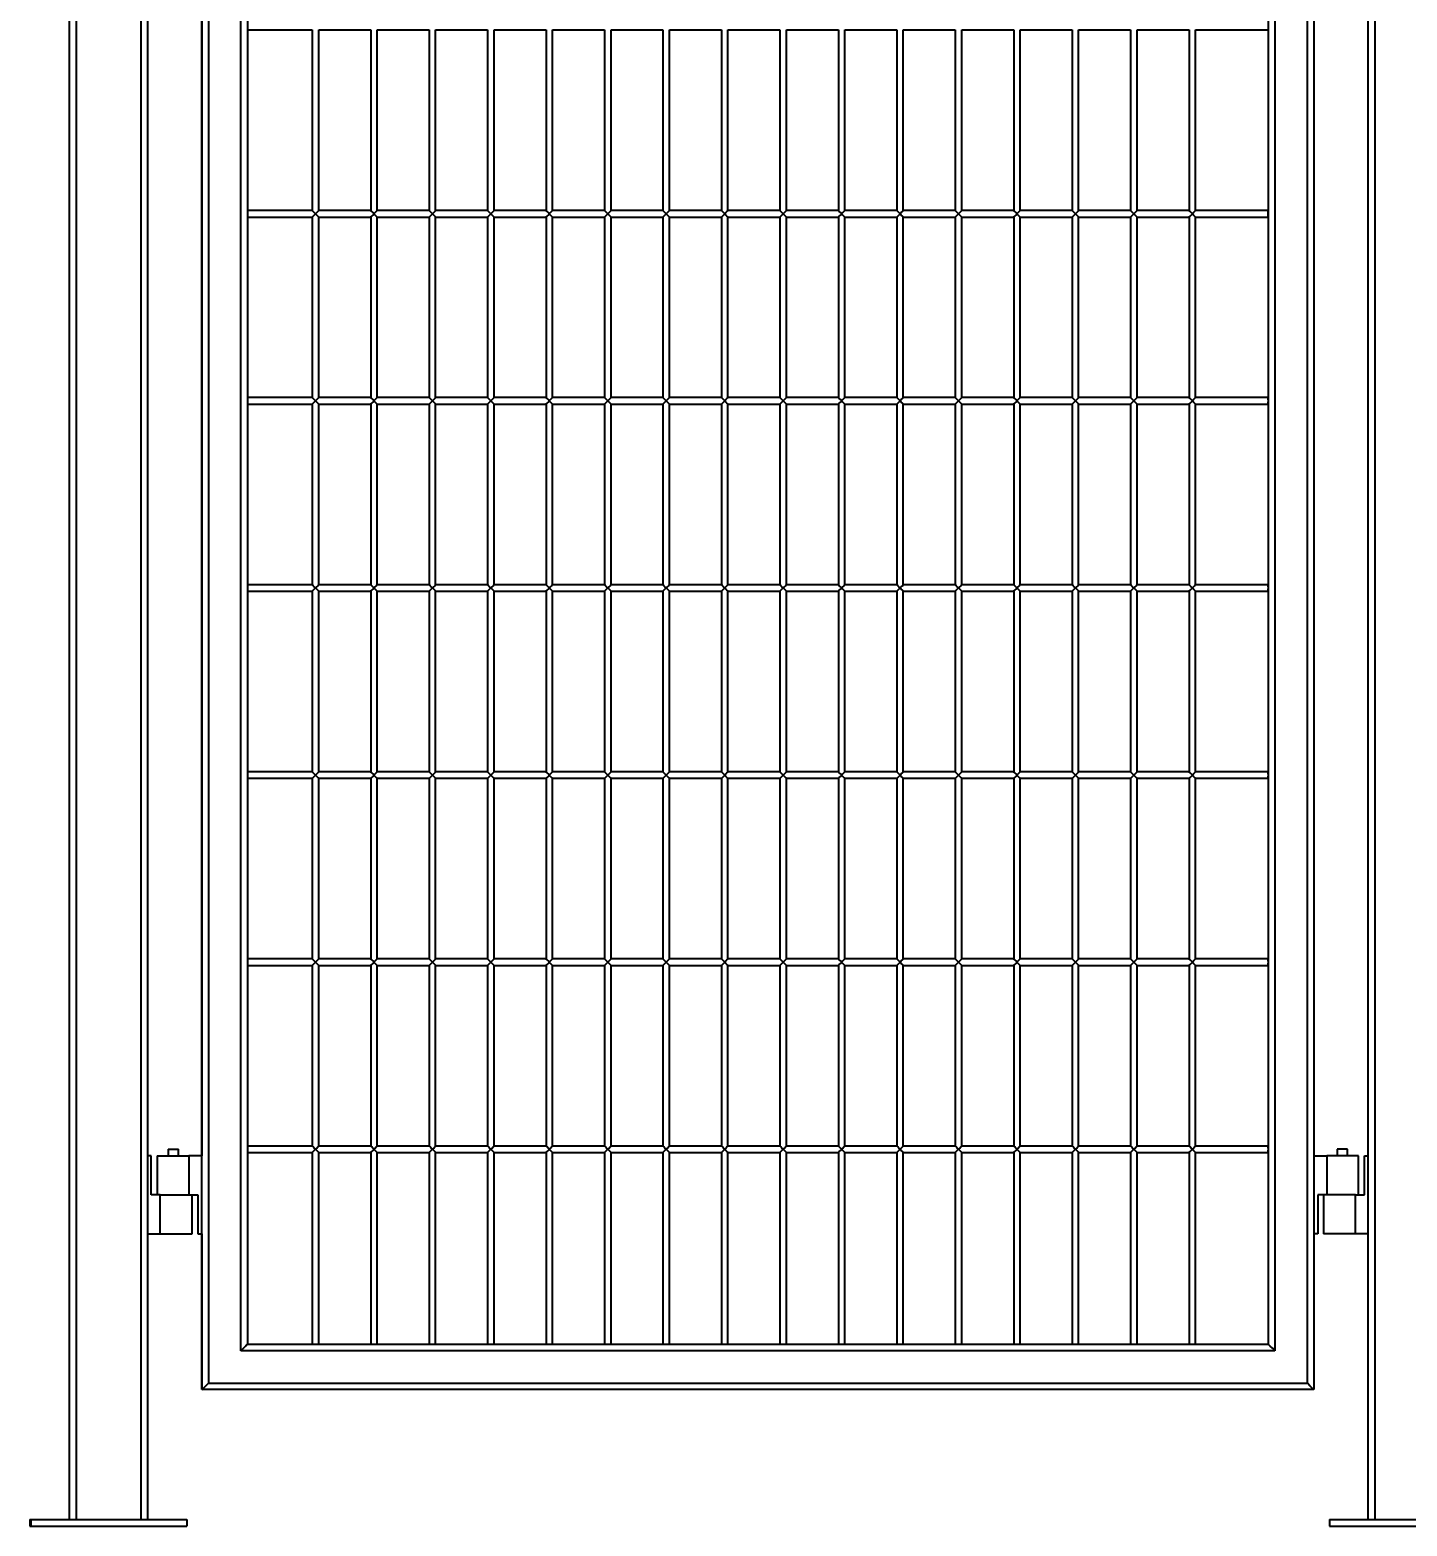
# Model space of a CAD drawing. Header units: millimetres. Extents: x 0 to 420, y 0 to 297.
# Drawn here: x 102.45 to 123.65, y 215.75 to 238.78 of the extents above; entities that cross this region are included whole.
import ezdxf

# ---------------------------------------------------------------- set-up
doc = ezdxf.new("R2010")
doc.units = ezdxf.units.MM

msp = doc.modelspace()

# ---------------------------------------------------------------- linework, layer by layer
at = {"color": 7, "linetype": 'Continuous', "lineweight": 40}
for p, q in [((103.0527, 255.8453), (103.0527, 215.8453)), ((103.0585, 215.8453), (103.0585, 255.8453)), ((103.159, 255.8453), (103.159, 215.8453)), ((104.159, 215.8453), (104.159, 255.8453)), ((104.2584, 255.8453), (104.2584, 215.8453)), ((123.0552, 215.8453), (123.0552, 255.8453)), ((123.1552, 255.8453), (123.1552, 215.8453)), ((105.097, 217.8453), (105.097, 253.8453)), ((122.2167, 253.8453), (122.2167, 217.8453)), ((105.1975, 253.7453), (105.1975, 217.9453)), ((122.1173, 217.9453), (122.1173, 253.7453)), ((105.6975, 218.4453), (105.6975, 253.2453)), ((105.797, 253.1453), (105.797, 218.5453)), ((121.5167, 218.5453), (121.5167, 253.1453)), ((121.6173, 253.2453), (121.6173, 218.4453)), ((105.0941, 250.2453), (105.0941, 221.4453)), ((105.797, 238.7753), (106.7955, 238.7753)), ((106.7955, 238.7753), (106.7955, 235.9953)), ((106.8955, 235.9953), (106.8955, 238.7753)), ((106.8955, 238.7753), (107.6955, 238.7753)), ((107.6955, 238.7753), (107.6955, 235.9953)), ((107.7955, 235.9953), (107.7955, 238.7753)), ((107.7955, 238.7753), (108.5955, 238.7753)), ((108.5955, 238.7753), (108.5955, 235.9953)), ((108.6955, 235.9953), (108.6955, 238.7753)), ((108.6955, 238.7753), (109.4954, 238.7753)), ((109.4954, 238.7753), (109.4954, 235.9953)), ((109.5955, 235.9953), (109.5955, 238.7753)), ((109.5955, 238.7753), (110.3954, 238.7753)), ((110.3954, 238.7753), (110.3954, 235.9953)), ((110.4954, 235.9953), (110.4954, 238.7753)), ((110.4954, 238.7753), (111.2954, 238.7753)), ((111.2954, 238.7753), (111.2954, 235.9953)), ((111.3954, 235.9953), (111.3954, 238.7753)), ((111.3954, 238.7753), (112.1954, 238.7753)), ((112.1954, 238.7753), (112.1954, 235.9953)), ((112.2954, 235.9953), (112.2954, 238.7753)), ((112.2954, 238.7753), (113.0954, 238.7753)), ((113.0954, 238.7753), (113.0954, 235.9953)), ((113.1954, 235.9953), (113.1954, 238.7753)), ((113.1954, 238.7753), (113.9954, 238.7753)), ((113.9954, 238.7753), (113.9954, 235.9953)), ((114.0954, 235.9953), (114.0954, 238.7753)), ((114.0954, 238.7753), (114.8954, 238.7753)), ((114.8954, 238.7753), (114.8954, 235.9953)), ((114.9954, 235.9953), (114.9954, 238.7753)), ((114.9954, 238.7753), (115.7953, 238.7753)), ((115.7953, 238.7753), (115.7953, 235.9953)), ((115.8953, 235.9953), (115.8953, 238.7753)), ((115.8953, 238.7753), (116.6953, 238.7753)), ((116.6953, 238.7753), (116.6953, 235.9953)), ((116.7953, 235.9953), (116.7953, 238.7753)), ((116.7953, 238.7753), (117.5953, 238.7753)), ((117.5953, 238.7753), (117.5953, 235.9953)), ((117.6953, 235.9953), (117.6953, 238.7753)), ((117.6953, 238.7753), (118.4953, 238.7753)), ((118.4953, 238.7753), (118.4953, 235.9953)), ((118.5953, 235.9953), (118.5953, 238.7753)), ((118.5953, 238.7753), (119.3953, 238.7753)), ((119.3953, 238.7753), (119.3953, 235.9953)), ((119.4953, 235.9953), (119.4953, 238.7753)), ((119.4953, 238.7753), (120.2953, 238.7753)), ((120.2953, 238.7753), (120.2953, 235.9953)), ((120.3953, 235.9953), (120.3953, 238.7753)), ((120.3953, 238.7753), (121.5153, 238.7753)), ((121.5138, 238.7753), (121.5138, 235.9953)), ((106.7955, 235.9953), (105.797, 235.9953)), ((105.797, 235.8953), (106.7955, 235.8953)), ((106.7955, 235.8953), (106.7955, 233.1153)), ((107.6955, 235.9953), (106.8955, 235.9953)), ((106.8955, 233.1153), (106.8955, 235.8953)), ((106.8955, 235.8953), (107.6955, 235.8953)), ((107.6955, 235.8953), (107.6955, 233.1153)), ((108.5955, 235.9953), (107.7955, 235.9953)), ((107.7955, 233.1153), (107.7955, 235.8953)), ((107.7955, 235.8953), (108.5955, 235.8953)), ((108.5955, 235.8953), (108.5955, 233.1153)), ((109.4954, 235.9953), (108.6955, 235.9953)), ((108.6955, 233.1153), (108.6955, 235.8953)), ((108.6955, 235.8953), (109.4954, 235.8953)), ((109.4954, 235.8953), (109.4954, 233.1153)), ((110.3954, 235.9953), (109.5955, 235.9953)), ((109.5955, 233.1153), (109.5955, 235.8953)), ((109.5955, 235.8953), (110.3954, 235.8953)), ((110.3954, 235.8953), (110.3954, 233.1153)), ((111.2954, 235.9953), (110.4954, 235.9953)), ((110.4954, 233.1153), (110.4954, 235.8953)), ((110.4954, 235.8953), (111.2954, 235.8953)), ((111.2954, 235.8953), (111.2954, 233.1153)), ((112.1954, 235.9953), (111.3954, 235.9953)), ((111.3954, 233.1153), (111.3954, 235.8953)), ((111.3954, 235.8953), (112.1954, 235.8953)), ((112.1954, 235.8953), (112.1954, 233.1153)), ((113.0954, 235.9953), (112.2954, 235.9953)), ((112.2954, 233.1153), (112.2954, 235.8953)), ((112.2954, 235.8953), (113.0954, 235.8953)), ((113.0954, 235.8953), (113.0954, 233.1153)), ((113.9954, 235.9953), (113.1954, 235.9953)), ((113.1954, 233.1153), (113.1954, 235.8953)), ((113.1954, 235.8953), (113.9954, 235.8953)), ((113.9954, 235.8953), (113.9954, 233.1153)), ((114.8954, 235.9953), (114.0954, 235.9953)), ((114.0954, 233.1153), (114.0954, 235.8953)), ((114.0954, 235.8953), (114.8954, 235.8953)), ((114.8954, 235.8953), (114.8954, 233.1153)), ((115.7953, 235.9953), (114.9954, 235.9953)), ((114.9954, 233.1153), (114.9954, 235.8953)), ((114.9954, 235.8953), (115.7953, 235.8953)), ((115.7953, 235.8953), (115.7953, 233.1153)), ((116.6953, 235.9953), (115.8953, 235.9953)), ((115.8953, 233.1153), (115.8953, 235.8953)), ((115.8953, 235.8953), (116.6953, 235.8953)), ((116.6953, 235.8953), (116.6953, 233.1153)), ((117.5953, 235.9953), (116.7953, 235.9953)), ((116.7953, 233.1153), (116.7953, 235.8953)), ((116.7953, 235.8953), (117.5953, 235.8953)), ((117.5953, 235.8953), (117.5953, 233.1153)), ((118.4953, 235.9953), (117.6953, 235.9953)), ((117.6953, 233.1153), (117.6953, 235.8953)), ((117.6953, 235.8953), (118.4953, 235.8953)), ((118.4953, 235.8953), (118.4953, 233.1153)), ((119.3953, 235.9953), (118.5953, 235.9953)), ((118.5953, 233.1153), (118.5953, 235.8953)), ((118.5953, 235.8953), (119.3953, 235.8953)), ((119.3953, 235.8953), (119.3953, 233.1153)), ((120.2953, 235.9953), (119.4953, 235.9953)), ((119.4953, 233.1153), (119.4953, 235.8953)), ((119.4953, 235.8953), (120.2953, 235.8953)), ((120.2953, 235.8953), (120.2953, 233.1153)), ((121.5153, 235.9953), (120.3953, 235.9953)), ((120.3953, 233.1153), (120.3953, 235.8953)), ((120.3953, 235.8953), (121.5153, 235.8953)), ((121.5138, 235.8953), (121.5138, 233.1153)), ((106.7955, 233.1153), (105.797, 233.1153)), ((107.6955, 233.1153), (106.8955, 233.1153)), ((108.5955, 233.1153), (107.7955, 233.1153)), ((109.4954, 233.1153), (108.6955, 233.1153)), ((110.3954, 233.1153), (109.5955, 233.1153)), ((111.2954, 233.1153), (110.4954, 233.1153)), ((112.1954, 233.1153), (111.3954, 233.1153)), ((113.0954, 233.1153), (112.2954, 233.1153)), ((113.9954, 233.1153), (113.1954, 233.1153)), ((114.8954, 233.1153), (114.0954, 233.1153)), ((115.7953, 233.1153), (114.9954, 233.1153)), ((116.6953, 233.1153), (115.8953, 233.1153)), ((117.5953, 233.1153), (116.7953, 233.1153)), ((118.4953, 233.1153), (117.6953, 233.1153)), ((119.3953, 233.1153), (118.5953, 233.1153)), ((120.2953, 233.1153), (119.4953, 233.1153)), ((121.5153, 233.1153), (120.3953, 233.1153)), ((105.797, 233.0153), (106.7955, 233.0153)), ((106.7955, 233.0153), (106.7955, 230.2353)), ((106.8955, 230.2353), (106.8955, 233.0153)), ((106.8955, 233.0153), (107.6955, 233.0153)), ((107.6955, 233.0153), (107.6955, 230.2353)), ((107.7955, 230.2353), (107.7955, 233.0153)), ((107.7955, 233.0153), (108.5955, 233.0153)), ((108.5955, 233.0153), (108.5955, 230.2353)), ((108.6955, 230.2353), (108.6955, 233.0153)), ((108.6955, 233.0153), (109.4954, 233.0153)), ((109.4954, 233.0153), (109.4954, 230.2353)), ((109.5955, 230.2353), (109.5955, 233.0153)), ((109.5955, 233.0153), (110.3954, 233.0153)), ((110.3954, 233.0153), (110.3954, 230.2353)), ((110.4954, 230.2353), (110.4954, 233.0153)), ((110.4954, 233.0153), (111.2954, 233.0153)), ((111.2954, 233.0153), (111.2954, 230.2353)), ((111.3954, 230.2353), (111.3954, 233.0153)), ((111.3954, 233.0153), (112.1954, 233.0153)), ((112.1954, 233.0153), (112.1954, 230.2353)), ((112.2954, 230.2353), (112.2954, 233.0153)), ((112.2954, 233.0153), (113.0954, 233.0153)), ((113.0954, 233.0153), (113.0954, 230.2353)), ((113.1954, 230.2353), (113.1954, 233.0153)), ((113.1954, 233.0153), (113.9954, 233.0153)), ((113.9954, 233.0153), (113.9954, 230.2353)), ((114.0954, 230.2353), (114.0954, 233.0153)), ((114.0954, 233.0153), (114.8954, 233.0153)), ((114.8954, 233.0153), (114.8954, 230.2353)), ((114.9954, 230.2353), (114.9954, 233.0153)), ((114.9954, 233.0153), (115.7953, 233.0153)), ((115.7953, 233.0153), (115.7953, 230.2353)), ((115.8953, 230.2353), (115.8953, 233.0153)), ((115.8953, 233.0153), (116.6953, 233.0153)), ((116.6953, 233.0153), (116.6953, 230.2353)), ((116.7953, 230.2353), (116.7953, 233.0153)), ((116.7953, 233.0153), (117.5953, 233.0153)), ((117.5953, 233.0153), (117.5953, 230.2353)), ((117.6953, 230.2353), (117.6953, 233.0153)), ((117.6953, 233.0153), (118.4953, 233.0153)), ((118.4953, 233.0153), (118.4953, 230.2353)), ((118.5953, 230.2353), (118.5953, 233.0153)), ((118.5953, 233.0153), (119.3953, 233.0153)), ((119.3953, 233.0153), (119.3953, 230.2353)), ((119.4953, 230.2353), (119.4953, 233.0153)), ((119.4953, 233.0153), (120.2953, 233.0153)), ((120.2953, 233.0153), (120.2953, 230.2353)), ((120.3953, 230.2353), (120.3953, 233.0153)), ((120.3953, 233.0153), (121.5153, 233.0153)), ((121.5138, 233.0153), (121.5138, 230.2353)), ((106.7955, 230.2353), (105.797, 230.2353)), ((105.797, 230.1353), (106.7955, 230.1353)), ((106.7955, 230.1353), (106.7955, 227.3553)), ((107.6955, 230.2353), (106.8955, 230.2353)), ((106.8955, 227.3553), (106.8955, 230.1353)), ((106.8955, 230.1353), (107.6955, 230.1353)), ((107.6955, 230.1353), (107.6955, 227.3553)), ((108.5955, 230.2353), (107.7955, 230.2353)), ((107.7955, 227.3553), (107.7955, 230.1353)), ((107.7955, 230.1353), (108.5955, 230.1353)), ((108.5955, 230.1353), (108.5955, 227.3553)), ((109.4954, 230.2353), (108.6955, 230.2353)), ((108.6955, 227.3553), (108.6955, 230.1353)), ((108.6955, 230.1353), (109.4954, 230.1353)), ((109.4954, 230.1353), (109.4954, 227.3553)), ((110.3954, 230.2353), (109.5955, 230.2353)), ((109.5955, 227.3553), (109.5955, 230.1353)), ((109.5955, 230.1353), (110.3954, 230.1353)), ((110.3954, 230.1353), (110.3954, 227.3553)), ((111.2954, 230.2353), (110.4954, 230.2353)), ((110.4954, 227.3553), (110.4954, 230.1353)), ((110.4954, 230.1353), (111.2954, 230.1353)), ((111.2954, 230.1353), (111.2954, 227.3553)), ((112.1954, 230.2353), (111.3954, 230.2353)), ((111.3954, 227.3553), (111.3954, 230.1353)), ((111.3954, 230.1353), (112.1954, 230.1353)), ((112.1954, 230.1353), (112.1954, 227.3553)), ((113.0954, 230.2353), (112.2954, 230.2353)), ((112.2954, 227.3553), (112.2954, 230.1353)), ((112.2954, 230.1353), (113.0954, 230.1353)), ((113.0954, 230.1353), (113.0954, 227.3553)), ((113.9954, 230.2353), (113.1954, 230.2353)), ((113.1954, 227.3553), (113.1954, 230.1353)), ((113.1954, 230.1353), (113.9954, 230.1353)), ((113.9954, 230.1353), (113.9954, 227.3553)), ((114.8954, 230.2353), (114.0954, 230.2353)), ((114.0954, 227.3553), (114.0954, 230.1353)), ((114.0954, 230.1353), (114.8954, 230.1353)), ((114.8954, 230.1353), (114.8954, 227.3553)), ((115.7953, 230.2353), (114.9954, 230.2353)), ((114.9954, 227.3553), (114.9954, 230.1353)), ((114.9954, 230.1353), (115.7953, 230.1353)), ((115.7953, 230.1353), (115.7953, 227.3553)), ((116.6953, 230.2353), (115.8953, 230.2353)), ((115.8953, 227.3553), (115.8953, 230.1353)), ((115.8953, 230.1353), (116.6953, 230.1353)), ((116.6953, 230.1353), (116.6953, 227.3553)), ((117.5953, 230.2353), (116.7953, 230.2353)), ((116.7953, 227.3553), (116.7953, 230.1353)), ((116.7953, 230.1353), (117.5953, 230.1353)), ((117.5953, 230.1353), (117.5953, 227.3553)), ((118.4953, 230.2353), (117.6953, 230.2353)), ((117.6953, 227.3553), (117.6953, 230.1353)), ((117.6953, 230.1353), (118.4953, 230.1353)), ((118.4953, 230.1353), (118.4953, 227.3553)), ((119.3953, 230.2353), (118.5953, 230.2353)), ((118.5953, 227.3553), (118.5953, 230.1353)), ((118.5953, 230.1353), (119.3953, 230.1353)), ((119.3953, 230.1353), (119.3953, 227.3553)), ((120.2953, 230.2353), (119.4953, 230.2353)), ((119.4953, 227.3553), (119.4953, 230.1353)), ((119.4953, 230.1353), (120.2953, 230.1353)), ((120.2953, 230.1353), (120.2953, 227.3553)), ((121.5153, 230.2353), (120.3953, 230.2353)), ((120.3953, 227.3553), (120.3953, 230.1353)), ((120.3953, 230.1353), (121.5153, 230.1353)), ((121.5138, 230.1353), (121.5138, 227.3553)), ((106.7955, 227.3553), (105.797, 227.3553)), ((107.6955, 227.3553), (106.8955, 227.3553)), ((108.5955, 227.3553), (107.7955, 227.3553)), ((109.4954, 227.3553), (108.6955, 227.3553)), ((110.3954, 227.3553), (109.5955, 227.3553)), ((111.2954, 227.3553), (110.4954, 227.3553)), ((112.1954, 227.3553), (111.3954, 227.3553)), ((113.0954, 227.3553), (112.2954, 227.3553)), ((113.9954, 227.3553), (113.1954, 227.3553)), ((114.8954, 227.3553), (114.0954, 227.3553)), ((115.7953, 227.3553), (114.9954, 227.3553)), ((116.6953, 227.3553), (115.8953, 227.3553)), ((117.5953, 227.3553), (116.7953, 227.3553)), ((118.4953, 227.3553), (117.6953, 227.3553)), ((119.3953, 227.3553), (118.5953, 227.3553)), ((120.2953, 227.3553), (119.4953, 227.3553)), ((121.5153, 227.3553), (120.3953, 227.3553)), ((105.797, 227.2553), (106.7955, 227.2553)), ((106.7955, 227.2553), (106.7955, 224.4753)), ((106.8955, 224.4753), (106.8955, 227.2553)), ((106.8955, 227.2553), (107.6955, 227.2553)), ((107.6955, 227.2553), (107.6955, 224.4753)), ((107.7955, 224.4753), (107.7955, 227.2553)), ((107.7955, 227.2553), (108.5955, 227.2553)), ((108.5955, 227.2553), (108.5955, 224.4753)), ((108.6955, 224.4753), (108.6955, 227.2553)), ((108.6955, 227.2553), (109.4954, 227.2553)), ((109.4954, 227.2553), (109.4954, 224.4753)), ((109.5955, 224.4753), (109.5955, 227.2553)), ((109.5955, 227.2553), (110.3954, 227.2553)), ((110.3954, 227.2553), (110.3954, 224.4753)), ((110.4954, 224.4753), (110.4954, 227.2553)), ((110.4954, 227.2553), (111.2954, 227.2553)), ((111.2954, 227.2553), (111.2954, 224.4753)), ((111.3954, 224.4753), (111.3954, 227.2553)), ((111.3954, 227.2553), (112.1954, 227.2553)), ((112.1954, 227.2553), (112.1954, 224.4753)), ((112.2954, 224.4753), (112.2954, 227.2553)), ((112.2954, 227.2553), (113.0954, 227.2553)), ((113.0954, 227.2553), (113.0954, 224.4753)), ((113.1954, 224.4753), (113.1954, 227.2553)), ((113.1954, 227.2553), (113.9954, 227.2553)), ((113.9954, 227.2553), (113.9954, 224.4753)), ((114.0954, 224.4753), (114.0954, 227.2553)), ((114.0954, 227.2553), (114.8954, 227.2553)), ((114.8954, 227.2553), (114.8954, 224.4753)), ((114.9954, 224.4753), (114.9954, 227.2553)), ((114.9954, 227.2553), (115.7953, 227.2553)), ((115.7953, 227.2553), (115.7953, 224.4753)), ((115.8953, 224.4753), (115.8953, 227.2553)), ((115.8953, 227.2553), (116.6953, 227.2553)), ((116.6953, 227.2553), (116.6953, 224.4753)), ((116.7953, 224.4753), (116.7953, 227.2553)), ((116.7953, 227.2553), (117.5953, 227.2553)), ((117.5953, 227.2553), (117.5953, 224.4753)), ((117.6953, 224.4753), (117.6953, 227.2553)), ((117.6953, 227.2553), (118.4953, 227.2553)), ((118.4953, 227.2553), (118.4953, 224.4753)), ((118.5953, 224.4753), (118.5953, 227.2553)), ((118.5953, 227.2553), (119.3953, 227.2553)), ((119.3953, 227.2553), (119.3953, 224.4753)), ((119.4953, 224.4753), (119.4953, 227.2553)), ((119.4953, 227.2553), (120.2953, 227.2553)), ((120.2953, 227.2553), (120.2953, 224.4753)), ((120.3953, 224.4753), (120.3953, 227.2553)), ((120.3953, 227.2553), (121.5153, 227.2553)), ((121.5138, 227.2553), (121.5138, 224.4753)), ((106.7955, 224.4753), (105.797, 224.4753)), ((105.797, 224.3753), (106.7955, 224.3753)), ((106.7955, 224.3753), (106.7955, 221.5953)), ((107.6955, 224.4753), (106.8955, 224.4753)), ((106.8955, 221.5953), (106.8955, 224.3753)), ((106.8955, 224.3753), (107.6955, 224.3753)), ((107.6955, 224.3753), (107.6955, 221.5953)), ((108.5955, 224.4753), (107.7955, 224.4753)), ((107.7955, 221.5953), (107.7955, 224.3753)), ((107.7955, 224.3753), (108.5955, 224.3753)), ((108.5955, 224.3753), (108.5955, 221.5953)), ((109.4954, 224.4753), (108.6955, 224.4753)), ((108.6955, 221.5953), (108.6955, 224.3753)), ((108.6955, 224.3753), (109.4954, 224.3753)), ((109.4954, 224.3753), (109.4954, 221.5953)), ((110.3954, 224.4753), (109.5955, 224.4753)), ((109.5955, 221.5953), (109.5955, 224.3753)), ((109.5955, 224.3753), (110.3954, 224.3753)), ((110.3954, 224.3753), (110.3954, 221.5953)), ((111.2954, 224.4753), (110.4954, 224.4753)), ((110.4954, 221.5953), (110.4954, 224.3753)), ((110.4954, 224.3753), (111.2954, 224.3753)), ((111.2954, 224.3753), (111.2954, 221.5953)), ((112.1954, 224.4753), (111.3954, 224.4753)), ((111.3954, 221.5953), (111.3954, 224.3753)), ((111.3954, 224.3753), (112.1954, 224.3753)), ((112.1954, 224.3753), (112.1954, 221.5953)), ((113.0954, 224.4753), (112.2954, 224.4753)), ((112.2954, 221.5953), (112.2954, 224.3753)), ((112.2954, 224.3753), (113.0954, 224.3753)), ((113.0954, 224.3753), (113.0954, 221.5953)), ((113.9954, 224.4753), (113.1954, 224.4753)), ((113.1954, 221.5953), (113.1954, 224.3753)), ((113.1954, 224.3753), (113.9954, 224.3753)), ((113.9954, 224.3753), (113.9954, 221.5953)), ((114.8954, 224.4753), (114.0954, 224.4753)), ((114.0954, 221.5953), (114.0954, 224.3753)), ((114.0954, 224.3753), (114.8954, 224.3753)), ((114.8954, 224.3753), (114.8954, 221.5953)), ((115.7953, 224.4753), (114.9954, 224.4753)), ((114.9954, 221.5953), (114.9954, 224.3753)), ((114.9954, 224.3753), (115.7953, 224.3753)), ((115.7953, 224.3753), (115.7953, 221.5953)), ((116.6953, 224.4753), (115.8953, 224.4753)), ((115.8953, 221.5953), (115.8953, 224.3753)), ((115.8953, 224.3753), (116.6953, 224.3753)), ((116.6953, 224.3753), (116.6953, 221.5953)), ((117.5953, 224.4753), (116.7953, 224.4753)), ((116.7953, 221.5953), (116.7953, 224.3753)), ((116.7953, 224.3753), (117.5953, 224.3753)), ((117.5953, 224.3753), (117.5953, 221.5953)), ((118.4953, 224.4753), (117.6953, 224.4753)), ((117.6953, 221.5953), (117.6953, 224.3753)), ((117.6953, 224.3753), (118.4953, 224.3753)), ((118.4953, 224.3753), (118.4953, 221.5953)), ((119.3953, 224.4753), (118.5953, 224.4753)), ((118.5953, 221.5953), (118.5953, 224.3753)), ((118.5953, 224.3753), (119.3953, 224.3753)), ((119.3953, 224.3753), (119.3953, 221.5953)), ((120.2953, 224.4753), (119.4953, 224.4753)), ((119.4953, 221.5953), (119.4953, 224.3753)), ((119.4953, 224.3753), (120.2953, 224.3753)), ((120.2953, 224.3753), (120.2953, 221.5953)), ((121.5153, 224.4753), (120.3953, 224.4753)), ((120.3953, 221.5953), (120.3953, 224.3753)), ((120.3953, 224.3753), (121.5153, 224.3753)), ((121.5138, 224.3753), (121.5138, 221.5953)), ((106.7955, 221.5953), (105.797, 221.5953)), ((107.6955, 221.5953), (106.8955, 221.5953)), ((108.5955, 221.5953), (107.7955, 221.5953)), ((109.4954, 221.5953), (108.6955, 221.5953)), ((110.3954, 221.5953), (109.5955, 221.5953)), ((111.2954, 221.5953), (110.4954, 221.5953)), ((112.1954, 221.5953), (111.3954, 221.5953)), ((113.0954, 221.5953), (112.2954, 221.5953)), ((113.9954, 221.5953), (113.1954, 221.5953)), ((114.8954, 221.5953), (114.0954, 221.5953)), ((115.7953, 221.5953), (114.9954, 221.5953)), ((116.6953, 221.5953), (115.8953, 221.5953)), ((117.5953, 221.5953), (116.7953, 221.5953)), ((118.4953, 221.5953), (117.6953, 221.5953)), ((119.3953, 221.5953), (118.5953, 221.5953)), ((120.2953, 221.5953), (119.4953, 221.5953)), ((121.5153, 221.5953), (120.3953, 221.5953)), ((104.3164, 221.4453), (104.2584, 221.4453)), ((104.3164, 220.8453), (104.3164, 221.4453)), ((104.4055, 221.4453), (104.4055, 220.8453)), ((104.4055, 221.4453), (104.8959, 221.4453)), ((104.5755, 221.5453), (104.5755, 221.4453)), ((104.5755, 221.5453), (104.7355, 221.5453)), ((104.7355, 221.4453), (104.7355, 221.5453)), ((104.8959, 221.4453), (104.8959, 220.8453)), ((104.8964, 221.4453), (104.8959, 221.4453)), ((104.8964, 221.4453), (104.8964, 220.8453)), ((105.0964, 221.4453), (104.8964, 221.4453)), ((105.0964, 220.2453), (105.0964, 221.4453)), ((105.797, 221.4953), (106.7955, 221.4953)), ((106.7955, 221.4953), (106.7955, 218.5453)), ((106.8955, 218.5453), (106.8955, 221.4953)), ((106.8955, 221.4953), (107.6955, 221.4953)), ((107.6955, 221.4953), (107.6955, 218.5453)), ((107.7955, 218.5453), (107.7955, 221.4953)), ((107.7955, 221.4953), (108.5955, 221.4953)), ((108.5955, 221.4953), (108.5955, 218.5453)), ((108.6955, 218.5453), (108.6955, 221.4953)), ((108.6955, 221.4953), (109.4954, 221.4953)), ((109.4954, 221.4953), (109.4954, 218.5453)), ((109.5955, 218.5453), (109.5955, 221.4953)), ((109.5955, 221.4953), (110.3954, 221.4953)), ((110.3954, 221.4953), (110.3954, 218.5453)), ((110.4954, 218.5453), (110.4954, 221.4953)), ((110.4954, 221.4953), (111.2954, 221.4953)), ((111.2954, 221.4953), (111.2954, 218.5453)), ((111.3954, 218.5453), (111.3954, 221.4953)), ((111.3954, 221.4953), (112.1954, 221.4953)), ((112.1954, 221.4953), (112.1954, 218.5453)), ((112.2954, 218.5453), (112.2954, 221.4953)), ((112.2954, 221.4953), (113.0954, 221.4953)), ((113.0954, 221.4953), (113.0954, 218.5453)), ((113.1954, 218.5453), (113.1954, 221.4953)), ((113.1954, 221.4953), (113.9954, 221.4953)), ((113.9954, 221.4953), (113.9954, 218.5453)), ((114.0954, 218.5453), (114.0954, 221.4953)), ((114.0954, 221.4953), (114.8954, 221.4953)), ((114.8954, 221.4953), (114.8954, 218.5453)), ((114.9954, 218.5453), (114.9954, 221.4953)), ((114.9954, 221.4953), (115.7953, 221.4953)), ((115.7953, 221.4953), (115.7953, 218.5453)), ((115.8953, 218.5453), (115.8953, 221.4953)), ((115.8953, 221.4953), (116.6953, 221.4953)), ((116.6953, 221.4953), (116.6953, 218.5453)), ((116.7953, 218.5453), (116.7953, 221.4953)), ((116.7953, 221.4953), (117.5953, 221.4953)), ((117.5953, 221.4953), (117.5953, 218.5453)), ((117.6953, 218.5453), (117.6953, 221.4953)), ((117.6953, 221.4953), (118.4953, 221.4953)), ((118.4953, 221.4953), (118.4953, 218.5453)), ((118.5953, 218.5453), (118.5953, 221.4953)), ((118.5953, 221.4953), (119.3953, 221.4953)), ((119.3953, 221.4953), (119.3953, 218.5453)), ((119.4953, 218.5453), (119.4953, 221.4953)), ((119.4953, 221.4953), (120.2953, 221.4953)), ((120.2953, 221.4953), (120.2953, 218.5453)), ((120.3953, 218.5453), (120.3953, 221.4953)), ((120.3953, 221.4953), (121.5153, 221.4953)), ((121.5138, 221.4953), (121.5138, 218.5453)), ((122.2167, 221.4453), (122.4161, 221.4453)), ((122.9052, 221.4453), (122.4156, 221.4453)), ((122.4161, 221.4453), (122.4161, 220.8453)), ((122.5752, 221.5453), (122.5752, 221.4453)), ((122.7352, 221.5453), (122.5752, 221.5453)), ((122.7352, 221.4453), (122.7352, 221.5453)), ((122.9052, 220.8453), (122.9052, 221.4453)), ((122.9952, 220.8453), (122.9952, 221.4453)), ((122.9952, 221.4453), (123.0552, 221.4453)), ((104.4564, 220.8453), (104.3164, 220.8453)), ((104.4564, 220.2453), (104.4564, 220.8453)), ((104.4564, 220.8453), (104.677, 220.8453)), ((104.677, 220.8453), (104.8947, 220.8453)), ((104.8964, 220.8453), (105.0364, 220.8453)), ((104.9455, 220.2453), (104.9455, 220.8453)), ((105.0347, 220.8453), (105.0347, 220.2453)), ((105.0364, 220.8453), (105.0364, 220.2453)), ((122.2761, 220.8453), (122.2761, 220.2453)), ((122.4161, 220.8453), (122.2761, 220.8453)), ((122.3652, 220.8453), (122.3652, 220.2453)), ((122.6352, 220.8453), (122.4156, 220.8453)), ((122.8552, 220.8453), (122.6352, 220.8453)), ((122.8552, 220.2453), (122.8552, 220.8453)), ((122.8552, 220.8453), (122.9952, 220.8453)), ((104.2584, 220.2453), (104.4564, 220.2453)), ((104.4559, 220.2453), (104.9455, 220.2453)), ((105.0364, 220.2453), (105.0347, 220.2453)), ((105.0364, 220.2453), (105.0964, 220.2453)), ((105.0941, 220.2453), (105.0941, 217.8453)), ((122.2761, 220.2453), (122.2167, 220.2453)), ((122.8552, 220.2453), (122.3652, 220.2453)), ((123.0552, 220.2453), (122.8552, 220.2453)), ((121.6173, 218.4453), (105.6975, 218.4453)), ((105.797, 218.5453), (121.5167, 218.5453)), ((105.1975, 217.9453), (122.1173, 217.9453)), ((105.097, 217.8453), (105.0941, 217.8453)), ((122.2167, 217.8453), (105.097, 217.8453)), ((102.4486, 215.8453), (102.4486, 215.7453)), ((102.4486, 215.8453), (102.4625, 215.8453)), ((102.4625, 215.8453), (102.4625, 215.7453)), ((102.4625, 215.8453), (104.8625, 215.8453)), ((104.8625, 215.8453), (104.8625, 215.7453)), ((122.4552, 215.8453), (124.8552, 215.8453)), ((122.4552, 215.8453), (122.4552, 215.7453)), ((102.4486, 215.7453), (102.4625, 215.7453)), ((102.4625, 215.7453), (104.8625, 215.7453)), ((122.4552, 215.7453), (124.8552, 215.7453))]:
    msp.add_line(p, q, dxfattribs=at)
for centre, radius, start, end in [((118.0269, 235.9453), 3.4887, 359.17882, 0.82118), ((118.611, 233.0653), 2.9047, 359.01369, 0.98631), ((118.611, 230.1853), 2.9047, 359.01369, 0.98631), ((118.611, 227.3053), 2.9047, 359.01369, 0.98631), ((118.611, 224.4253), 2.9047, 359.0137, 0.9863), ((118.6111, 221.5453), 2.9046, 359.01366, 0.98634)]:
    msp.add_arc(centre, radius, start, end, dxfattribs=at)
for centre, major_axis, start_param, end_param in [((106.8455, 235.9453), (0.05, -0.05), 1.5678998, 3.1386961), ((106.8455, 235.9453), (0.05, 0.05), 3.1444892, 4.7152855), ((106.8455, 235.9453), (0.05, 0.05), 4.7152855, 6.2802887), ((106.8455, 235.9453), (0.05, -0.05), 0.0028966, 1.5678998), ((107.7455, 235.9453), (0.05, -0.05), 1.5678998, 3.1386961), ((107.7455, 235.9453), (0.05, 0.05), 3.1444892, 4.7152855), ((107.7455, 235.9453), (0.05, 0.05), 4.7152855, 6.2802887), ((107.7455, 235.9453), (0.05, -0.05), 0.0028966, 1.5678998), ((108.6455, 235.9453), (0.05, -0.05), 1.5678998, 3.1386961), ((108.6455, 235.9453), (0.05, 0.05), 3.1444892, 4.7152855), ((108.6455, 235.9453), (0.05, 0.05), 4.7152855, 6.2802887), ((108.6455, 235.9453), (0.05, -0.05), 0.0028966, 1.5678998), ((109.5454, 235.9453), (0.05, -0.05), 1.5678998, 3.1386961), ((109.5454, 235.9453), (0.05, 0.05), 3.1444892, 4.7152855), ((109.5454, 235.9453), (0.05, 0.05), 4.7152855, 6.2802887), ((109.5454, 235.9453), (0.05, -0.05), 0.0028966, 1.5678998), ((110.4454, 235.9453), (0.05, -0.05), 1.5678998, 3.1386961), ((110.4454, 235.9453), (0.05, 0.05), 3.1444892, 4.7152855), ((110.4454, 235.9453), (0.05, 0.05), 4.7152855, 6.2802887), ((110.4454, 235.9453), (0.05, -0.05), 0.0028966, 1.5678998), ((111.3454, 235.9453), (0.05, -0.05), 1.5678998, 3.1386961), ((111.3454, 235.9453), (0.05, 0.05), 3.1444892, 4.7152855), ((111.3454, 235.9453), (0.05, 0.05), 4.7152855, 6.2802887), ((111.3454, 235.9453), (0.05, -0.05), 0.0028966, 1.5678998), ((112.2454, 235.9453), (0.05, -0.05), 1.5678998, 3.1386961), ((112.2454, 235.9453), (0.05, 0.05), 3.1444892, 4.7152855), ((112.2454, 235.9453), (0.05, 0.05), 4.7152855, 6.2802887), ((112.2454, 235.9453), (0.05, -0.05), 0.0028966, 1.5678998), ((113.1454, 235.9453), (0.05, -0.05), 1.5678998, 3.1386961), ((113.1454, 235.9453), (0.05, 0.05), 3.1444892, 4.7152855), ((113.1454, 235.9453), (0.05, 0.05), 4.7152855, 6.2802887), ((113.1454, 235.9453), (0.05, -0.05), 0.0028966, 1.5678998), ((114.0454, 235.9453), (0.05, -0.05), 1.5678998, 3.1386961), ((114.0454, 235.9453), (0.05, 0.05), 3.1444892, 4.7152855), ((114.0454, 235.9453), (0.05, 0.05), 4.7152855, 6.2802887), ((114.0454, 235.9453), (0.05, -0.05), 0.0028966, 1.5678998), ((114.9454, 235.9453), (0.05, -0.05), 1.5678998, 3.1386961), ((114.9454, 235.9453), (0.05, 0.05), 3.1444892, 4.7152855), ((114.9454, 235.9453), (0.05, 0.05), 4.7152855, 6.2802887), ((114.9454, 235.9453), (0.05, -0.05), 0.0028966, 1.5678998), ((115.8453, 235.9453), (0.05, -0.05), 1.5678998, 3.1386961), ((115.8453, 235.9453), (0.05, 0.05), 3.1444892, 4.7152855), ((115.8453, 235.9453), (0.05, 0.05), 4.7152855, 6.2802887), ((115.8453, 235.9453), (0.05, -0.05), 0.0028966, 1.5678998), ((116.7453, 235.9453), (0.05, -0.05), 1.5678998, 3.1386961), ((116.7453, 235.9453), (0.05, 0.05), 3.1444892, 4.7152855), ((116.7453, 235.9453), (0.05, 0.05), 4.7152855, 6.2802887), ((116.7453, 235.9453), (0.05, -0.05), 0.0028966, 1.5678998), ((117.6453, 235.9453), (0.05, -0.05), 1.5678998, 3.1386961), ((117.6453, 235.9453), (0.05, 0.05), 3.1444892, 4.7152855), ((117.6453, 235.9453), (0.05, 0.05), 4.7152855, 6.2802887), ((117.6453, 235.9453), (0.05, -0.05), 0.0028966, 1.5678998), ((118.5453, 235.9453), (0.05, -0.05), 1.5678998, 3.1386961), ((118.5453, 235.9453), (0.05, 0.05), 3.1444892, 4.7152855), ((118.5453, 235.9453), (0.05, 0.05), 4.7152855, 6.2802887), ((118.5453, 235.9453), (0.05, -0.05), 0.0028966, 1.5678998), ((119.4453, 235.9453), (0.05, -0.05), 1.5678998, 3.1386961), ((119.4453, 235.9453), (0.05, 0.05), 3.1444892, 4.7152855), ((119.4453, 235.9453), (0.05, 0.05), 4.7152855, 6.2802887), ((119.4453, 235.9453), (0.05, -0.05), 0.0028966, 1.5678998), ((120.3453, 235.9453), (0.05, -0.05), 1.5678998, 3.1386961), ((120.3453, 235.9453), (0.05, 0.05), 3.1444892, 4.7152855), ((120.3453, 235.9453), (0.05, 0.05), 4.7152855, 6.2802887), ((120.3453, 235.9453), (0.05, -0.05), 0.0028966, 1.5678998), ((106.8455, 233.0653), (0.05, -0.05), 1.5678998, 3.1386961), ((106.8455, 233.0653), (0.05, 0.05), 3.1444892, 4.7152855), ((106.8455, 233.0653), (0.05, 0.05), 4.7152855, 6.2802887), ((106.8455, 233.0653), (0.05, -0.05), 0.0028966, 1.5678998), ((107.7455, 233.0653), (0.05, -0.05), 1.5678998, 3.1386961), ((107.7455, 233.0653), (0.05, 0.05), 3.1444892, 4.7152855), ((107.7455, 233.0653), (0.05, 0.05), 4.7152855, 6.2802887), ((107.7455, 233.0653), (0.05, -0.05), 0.0028966, 1.5678998), ((108.6455, 233.0653), (0.05, -0.05), 1.5678998, 3.1386961), ((108.6455, 233.0653), (0.05, 0.05), 3.1444892, 4.7152855), ((108.6455, 233.0653), (0.05, 0.05), 4.7152855, 6.2802887), ((108.6455, 233.0653), (0.05, -0.05), 0.0028966, 1.5678998), ((109.5454, 233.0653), (0.05, -0.05), 1.5678998, 3.1386961), ((109.5454, 233.0653), (0.05, 0.05), 3.1444892, 4.7152855), ((109.5454, 233.0653), (0.05, 0.05), 4.7152855, 6.2802887), ((109.5454, 233.0653), (0.05, -0.05), 0.0028966, 1.5678998), ((110.4454, 233.0653), (0.05, -0.05), 1.5678998, 3.1386961), ((110.4454, 233.0653), (0.05, 0.05), 3.1444892, 4.7152855), ((110.4454, 233.0653), (0.05, 0.05), 4.7152855, 6.2802887), ((110.4454, 233.0653), (0.05, -0.05), 0.0028966, 1.5678998), ((111.3454, 233.0653), (0.05, -0.05), 1.5678998, 3.1386961), ((111.3454, 233.0653), (0.05, 0.05), 3.1444892, 4.7152855), ((111.3454, 233.0653), (0.05, 0.05), 4.7152855, 6.2802887), ((111.3454, 233.0653), (0.05, -0.05), 0.0028966, 1.5678998), ((112.2454, 233.0653), (0.05, -0.05), 1.5678998, 3.1386961), ((112.2454, 233.0653), (0.05, 0.05), 3.1444892, 4.7152855), ((112.2454, 233.0653), (0.05, 0.05), 4.7152855, 6.2802887), ((112.2454, 233.0653), (0.05, -0.05), 0.0028966, 1.5678998), ((113.1454, 233.0653), (0.05, -0.05), 1.5678998, 3.1386961), ((113.1454, 233.0653), (0.05, 0.05), 3.1444892, 4.7152855), ((113.1454, 233.0653), (0.05, 0.05), 4.7152855, 6.2802887), ((113.1454, 233.0653), (0.05, -0.05), 0.0028966, 1.5678998), ((114.0454, 233.0653), (0.05, -0.05), 1.5678998, 3.1386961), ((114.0454, 233.0653), (0.05, 0.05), 3.1444892, 4.7152855), ((114.0454, 233.0653), (0.05, 0.05), 4.7152855, 6.2802887), ((114.0454, 233.0653), (0.05, -0.05), 0.0028966, 1.5678998), ((114.9454, 233.0653), (0.05, -0.05), 1.5678998, 3.1386961), ((114.9454, 233.0653), (0.05, 0.05), 3.1444892, 4.7152855), ((114.9454, 233.0653), (0.05, 0.05), 4.7152855, 6.2802887), ((114.9454, 233.0653), (0.05, -0.05), 0.0028966, 1.5678998), ((115.8453, 233.0653), (0.05, -0.05), 1.5678998, 3.1386961), ((115.8453, 233.0653), (0.05, 0.05), 3.1444892, 4.7152855), ((115.8453, 233.0653), (0.05, 0.05), 4.7152855, 6.2802887), ((115.8453, 233.0653), (0.05, -0.05), 0.0028966, 1.5678998), ((116.7453, 233.0653), (0.05, -0.05), 1.5678998, 3.1386961), ((116.7453, 233.0653), (0.05, 0.05), 3.1444892, 4.7152855), ((116.7453, 233.0653), (0.05, 0.05), 4.7152855, 6.2802887), ((116.7453, 233.0653), (0.05, -0.05), 0.0028966, 1.5678998), ((117.6453, 233.0653), (0.05, -0.05), 1.5678998, 3.1386961), ((117.6453, 233.0653), (0.05, 0.05), 3.1444892, 4.7152855), ((117.6453, 233.0653), (0.05, 0.05), 4.7152855, 6.2802887), ((117.6453, 233.0653), (0.05, -0.05), 0.0028966, 1.5678998), ((118.5453, 233.0653), (0.05, -0.05), 1.5678998, 3.1386961), ((118.5453, 233.0653), (0.05, 0.05), 3.1444892, 4.7152855), ((118.5453, 233.0653), (0.05, 0.05), 4.7152855, 6.2802887), ((118.5453, 233.0653), (0.05, -0.05), 0.0028966, 1.5678998), ((119.4453, 233.0653), (0.05, -0.05), 1.5678998, 3.1386961), ((119.4453, 233.0653), (0.05, 0.05), 3.1444892, 4.7152855), ((119.4453, 233.0653), (0.05, 0.05), 4.7152855, 6.2802887), ((119.4453, 233.0653), (0.05, -0.05), 0.0028966, 1.5678998), ((120.3453, 233.0653), (0.05, -0.05), 1.5678998, 3.1386961), ((120.3453, 233.0653), (0.05, 0.05), 3.1444892, 4.7152855), ((120.3453, 233.0653), (0.05, 0.05), 4.7152855, 6.2802887), ((120.3453, 233.0653), (0.05, -0.05), 0.0028966, 1.5678998), ((106.8455, 230.1853), (0.05, -0.05), 1.5678998, 3.1386961), ((106.8455, 230.1853), (0.05, 0.05), 3.1444892, 4.7152855), ((106.8455, 230.1853), (0.05, 0.05), 4.7152855, 6.2802887), ((106.8455, 230.1853), (0.05, -0.05), 0.0028966, 1.5678998), ((107.7455, 230.1853), (0.05, -0.05), 1.5678998, 3.1386961), ((107.7455, 230.1853), (0.05, 0.05), 3.1444892, 4.7152855), ((107.7455, 230.1853), (0.05, 0.05), 4.7152855, 6.2802887), ((107.7455, 230.1853), (0.05, -0.05), 0.0028966, 1.5678998), ((108.6455, 230.1853), (0.05, -0.05), 1.5678998, 3.1386961), ((108.6455, 230.1853), (0.05, 0.05), 3.1444892, 4.7152855), ((108.6455, 230.1853), (0.05, 0.05), 4.7152855, 6.2802887), ((108.6455, 230.1853), (0.05, -0.05), 0.0028966, 1.5678998), ((109.5454, 230.1853), (0.05, -0.05), 1.5678998, 3.1386961), ((109.5454, 230.1853), (0.05, 0.05), 3.1444892, 4.7152855), ((109.5454, 230.1853), (0.05, 0.05), 4.7152855, 6.2802887), ((109.5454, 230.1853), (0.05, -0.05), 0.0028966, 1.5678998), ((110.4454, 230.1853), (0.05, -0.05), 1.5678998, 3.1386961), ((110.4454, 230.1853), (0.05, 0.05), 3.1444892, 4.7152855), ((110.4454, 230.1853), (0.05, 0.05), 4.7152855, 6.2802887), ((110.4454, 230.1853), (0.05, -0.05), 0.0028966, 1.5678998), ((111.3454, 230.1853), (0.05, -0.05), 1.5678998, 3.1386961), ((111.3454, 230.1853), (0.05, 0.05), 3.1444892, 4.7152855), ((111.3454, 230.1853), (0.05, 0.05), 4.7152855, 6.2802887), ((111.3454, 230.1853), (0.05, -0.05), 0.0028966, 1.5678998), ((112.2454, 230.1853), (0.05, -0.05), 1.5678998, 3.1386961), ((112.2454, 230.1853), (0.05, 0.05), 3.1444892, 4.7152855), ((112.2454, 230.1853), (0.05, 0.05), 4.7152855, 6.2802887), ((112.2454, 230.1853), (0.05, -0.05), 0.0028966, 1.5678998), ((113.1454, 230.1853), (0.05, -0.05), 1.5678998, 3.1386961), ((113.1454, 230.1853), (0.05, 0.05), 3.1444892, 4.7152855), ((113.1454, 230.1853), (0.05, 0.05), 4.7152855, 6.2802887), ((113.1454, 230.1853), (0.05, -0.05), 0.0028966, 1.5678998), ((114.0454, 230.1853), (0.05, -0.05), 1.5678998, 3.1386961), ((114.0454, 230.1853), (0.05, 0.05), 3.1444892, 4.7152855), ((114.0454, 230.1853), (0.05, 0.05), 4.7152855, 6.2802887), ((114.0454, 230.1853), (0.05, -0.05), 0.0028966, 1.5678998), ((114.9454, 230.1853), (0.05, -0.05), 1.5678998, 3.1386961), ((114.9454, 230.1853), (0.05, 0.05), 3.1444892, 4.7152855), ((114.9454, 230.1853), (0.05, 0.05), 4.7152855, 6.2802887), ((114.9454, 230.1853), (0.05, -0.05), 0.0028966, 1.5678998), ((115.8453, 230.1853), (0.05, -0.05), 1.5678998, 3.1386961), ((115.8453, 230.1853), (0.05, 0.05), 3.1444892, 4.7152855), ((115.8453, 230.1853), (0.05, 0.05), 4.7152855, 6.2802887), ((115.8453, 230.1853), (0.05, -0.05), 0.0028966, 1.5678998), ((116.7453, 230.1853), (0.05, -0.05), 1.5678998, 3.1386961), ((116.7453, 230.1853), (0.05, 0.05), 3.1444892, 4.7152855), ((116.7453, 230.1853), (0.05, 0.05), 4.7152855, 6.2802887), ((116.7453, 230.1853), (0.05, -0.05), 0.0028966, 1.5678998), ((117.6453, 230.1853), (0.05, -0.05), 1.5678998, 3.1386961), ((117.6453, 230.1853), (0.05, 0.05), 3.1444892, 4.7152855), ((117.6453, 230.1853), (0.05, 0.05), 4.7152855, 6.2802887), ((117.6453, 230.1853), (0.05, -0.05), 0.0028966, 1.5678998), ((118.5453, 230.1853), (0.05, -0.05), 1.5678998, 3.1386961), ((118.5453, 230.1853), (0.05, 0.05), 3.1444892, 4.7152855), ((118.5453, 230.1853), (0.05, 0.05), 4.7152855, 6.2802887), ((118.5453, 230.1853), (0.05, -0.05), 0.0028966, 1.5678998), ((119.4453, 230.1853), (0.05, -0.05), 1.5678998, 3.1386961), ((119.4453, 230.1853), (0.05, 0.05), 3.1444892, 4.7152855), ((119.4453, 230.1853), (0.05, 0.05), 4.7152855, 6.2802887), ((119.4453, 230.1853), (0.05, -0.05), 0.0028966, 1.5678998), ((120.3453, 230.1853), (0.05, -0.05), 1.5678998, 3.1386961), ((120.3453, 230.1853), (0.05, 0.05), 3.1444892, 4.7152855), ((120.3453, 230.1853), (0.05, 0.05), 4.7152855, 6.2802887), ((120.3453, 230.1853), (0.05, -0.05), 0.0028966, 1.5678998), ((106.8455, 227.3053), (0.05, -0.05), 1.5678998, 3.1386961), ((106.8455, 227.3053), (0.05, 0.05), 4.7152855, 6.2802887), ((107.7455, 227.3053), (0.05, -0.05), 1.5678998, 3.1386961), ((107.7455, 227.3053), (0.05, 0.05), 4.7152855, 6.2802887), ((108.6455, 227.3053), (0.05, -0.05), 1.5678998, 3.1386961), ((108.6455, 227.3053), (0.05, 0.05), 4.7152855, 6.2802887), ((109.5454, 227.3053), (0.05, -0.05), 1.5678998, 3.1386961), ((109.5454, 227.3053), (0.05, 0.05), 4.7152855, 6.2802887), ((110.4454, 227.3053), (0.05, -0.05), 1.5678998, 3.1386961), ((110.4454, 227.3053), (0.05, 0.05), 4.7152855, 6.2802887), ((111.3454, 227.3053), (0.05, -0.05), 1.5678998, 3.1386961), ((111.3454, 227.3053), (0.05, 0.05), 4.7152855, 6.2802887), ((112.2454, 227.3053), (0.05, -0.05), 1.5678998, 3.1386961), ((112.2454, 227.3053), (0.05, 0.05), 4.7152855, 6.2802887), ((113.1454, 227.3053), (0.05, -0.05), 1.5678998, 3.1386961), ((113.1454, 227.3053), (0.05, 0.05), 4.7152855, 6.2802887), ((114.0454, 227.3053), (0.05, -0.05), 1.5678998, 3.1386961), ((114.0454, 227.3053), (0.05, 0.05), 4.7152855, 6.2802887), ((114.9454, 227.3053), (0.05, -0.05), 1.5678998, 3.1386961), ((114.9454, 227.3053), (0.05, 0.05), 4.7152855, 6.2802887), ((115.8453, 227.3053), (0.05, -0.05), 1.5678998, 3.1386961), ((115.8453, 227.3053), (0.05, 0.05), 4.7152855, 6.2802887), ((116.7453, 227.3053), (0.05, -0.05), 1.5678998, 3.1386961), ((116.7453, 227.3053), (0.05, 0.05), 4.7152855, 6.2802887), ((117.6453, 227.3053), (0.05, -0.05), 1.5678998, 3.1386961), ((117.6453, 227.3053), (0.05, 0.05), 4.7152855, 6.2802887), ((118.5453, 227.3053), (0.05, -0.05), 1.5678998, 3.1386961), ((118.5453, 227.3053), (0.05, 0.05), 4.7152855, 6.2802887), ((119.4453, 227.3053), (0.05, -0.05), 1.5678998, 3.1386961), ((119.4453, 227.3053), (0.05, 0.05), 4.7152855, 6.2802887), ((120.3453, 227.3053), (0.05, -0.05), 1.5678998, 3.1386961), ((120.3453, 227.3053), (0.05, 0.05), 4.7152855, 6.2802887), ((106.8455, 227.3053), (0.05, 0.05), 3.1444892, 4.7152855), ((106.8455, 227.3053), (0.05, -0.05), 0.0028966, 1.5678998), ((107.7455, 227.3053), (0.05, 0.05), 3.1444892, 4.7152855), ((107.7455, 227.3053), (0.05, -0.05), 0.0028966, 1.5678998), ((108.6455, 227.3053), (0.05, 0.05), 3.1444892, 4.7152855), ((108.6455, 227.3053), (0.05, -0.05), 0.0028966, 1.5678998), ((109.5454, 227.3053), (0.05, 0.05), 3.1444892, 4.7152855), ((109.5454, 227.3053), (0.05, -0.05), 0.0028966, 1.5678998), ((110.4454, 227.3053), (0.05, 0.05), 3.1444892, 4.7152855), ((110.4454, 227.3053), (0.05, -0.05), 0.0028966, 1.5678998), ((111.3454, 227.3053), (0.05, 0.05), 3.1444892, 4.7152855), ((111.3454, 227.3053), (0.05, -0.05), 0.0028966, 1.5678998), ((112.2454, 227.3053), (0.05, 0.05), 3.1444892, 4.7152855), ((112.2454, 227.3053), (0.05, -0.05), 0.0028966, 1.5678998), ((113.1454, 227.3053), (0.05, 0.05), 3.1444892, 4.7152855), ((113.1454, 227.3053), (0.05, -0.05), 0.0028966, 1.5678998), ((114.0454, 227.3053), (0.05, 0.05), 3.1444892, 4.7152855), ((114.0454, 227.3053), (0.05, -0.05), 0.0028966, 1.5678998), ((114.9454, 227.3053), (0.05, 0.05), 3.1444892, 4.7152855), ((114.9454, 227.3053), (0.05, -0.05), 0.0028966, 1.5678998), ((115.8453, 227.3053), (0.05, 0.05), 3.1444892, 4.7152855), ((115.8453, 227.3053), (0.05, -0.05), 0.0028966, 1.5678998), ((116.7453, 227.3053), (0.05, 0.05), 3.1444892, 4.7152855), ((116.7453, 227.3053), (0.05, -0.05), 0.0028966, 1.5678998), ((117.6453, 227.3053), (0.05, 0.05), 3.1444892, 4.7152855), ((117.6453, 227.3053), (0.05, -0.05), 0.0028966, 1.5678998), ((118.5453, 227.3053), (0.05, 0.05), 3.1444892, 4.7152855), ((118.5453, 227.3053), (0.05, -0.05), 0.0028966, 1.5678998), ((119.4453, 227.3053), (0.05, 0.05), 3.1444892, 4.7152855), ((119.4453, 227.3053), (0.05, -0.05), 0.0028966, 1.5678998), ((120.3453, 227.3053), (0.05, 0.05), 3.1444892, 4.7152855), ((120.3453, 227.3053), (0.05, -0.05), 0.0028966, 1.5678998), ((106.8455, 224.4253), (0.05, -0.05), 1.5678998, 3.1386961), ((106.8455, 224.4253), (0.05, 0.05), 3.1444892, 4.7152855), ((106.8455, 224.4253), (0.05, 0.05), 4.7152855, 6.2802887), ((106.8455, 224.4253), (0.05, -0.05), 0.0028966, 1.5678998), ((107.7455, 224.4253), (0.05, -0.05), 1.5678998, 3.1386961), ((107.7455, 224.4253), (0.05, 0.05), 3.1444892, 4.7152855), ((107.7455, 224.4253), (0.05, 0.05), 4.7152855, 6.2802887), ((107.7455, 224.4253), (0.05, -0.05), 0.0028966, 1.5678998), ((108.6455, 224.4253), (0.05, -0.05), 1.5678998, 3.1386961), ((108.6455, 224.4253), (0.05, 0.05), 3.1444892, 4.7152855), ((108.6455, 224.4253), (0.05, 0.05), 4.7152855, 6.2802887), ((108.6455, 224.4253), (0.05, -0.05), 0.0028966, 1.5678998), ((109.5454, 224.4253), (0.05, -0.05), 1.5678998, 3.1386961), ((109.5454, 224.4253), (0.05, 0.05), 3.1444892, 4.7152855), ((109.5454, 224.4253), (0.05, 0.05), 4.7152855, 6.2802887), ((109.5454, 224.4253), (0.05, -0.05), 0.0028966, 1.5678998), ((110.4454, 224.4253), (0.05, -0.05), 1.5678998, 3.1386961), ((110.4454, 224.4253), (0.05, 0.05), 3.1444892, 4.7152855), ((110.4454, 224.4253), (0.05, 0.05), 4.7152855, 6.2802887), ((110.4454, 224.4253), (0.05, -0.05), 0.0028966, 1.5678998), ((111.3454, 224.4253), (0.05, -0.05), 1.5678998, 3.1386961), ((111.3454, 224.4253), (0.05, 0.05), 3.1444892, 4.7152855), ((111.3454, 224.4253), (0.05, 0.05), 4.7152855, 6.2802887), ((111.3454, 224.4253), (0.05, -0.05), 0.0028966, 1.5678998), ((112.2454, 224.4253), (0.05, -0.05), 1.5678998, 3.1386961), ((112.2454, 224.4253), (0.05, 0.05), 3.1444892, 4.7152855), ((112.2454, 224.4253), (0.05, 0.05), 4.7152855, 6.2802887), ((112.2454, 224.4253), (0.05, -0.05), 0.0028966, 1.5678998), ((113.1454, 224.4253), (0.05, -0.05), 1.5678998, 3.1386961), ((113.1454, 224.4253), (0.05, 0.05), 3.1444892, 4.7152855), ((113.1454, 224.4253), (0.05, 0.05), 4.7152855, 6.2802887), ((113.1454, 224.4253), (0.05, -0.05), 0.0028966, 1.5678998), ((114.0454, 224.4253), (0.05, -0.05), 1.5678998, 3.1386961), ((114.0454, 224.4253), (0.05, 0.05), 3.1444892, 4.7152855), ((114.0454, 224.4253), (0.05, 0.05), 4.7152855, 6.2802887), ((114.0454, 224.4253), (0.05, -0.05), 0.0028966, 1.5678998), ((114.9454, 224.4253), (0.05, -0.05), 1.5678998, 3.1386961), ((114.9454, 224.4253), (0.05, 0.05), 3.1444892, 4.7152855), ((114.9454, 224.4253), (0.05, 0.05), 4.7152855, 6.2802887), ((114.9454, 224.4253), (0.05, -0.05), 0.0028966, 1.5678998), ((115.8453, 224.4253), (0.05, -0.05), 1.5678998, 3.1386961), ((115.8453, 224.4253), (0.05, 0.05), 3.1444892, 4.7152855), ((115.8453, 224.4253), (0.05, 0.05), 4.7152855, 6.2802887), ((115.8453, 224.4253), (0.05, -0.05), 0.0028966, 1.5678998), ((116.7453, 224.4253), (0.05, -0.05), 1.5678998, 3.1386961), ((116.7453, 224.4253), (0.05, 0.05), 3.1444892, 4.7152855), ((116.7453, 224.4253), (0.05, 0.05), 4.7152855, 6.2802887), ((116.7453, 224.4253), (0.05, -0.05), 0.0028966, 1.5678998), ((117.6453, 224.4253), (0.05, -0.05), 1.5678998, 3.1386961), ((117.6453, 224.4253), (0.05, 0.05), 3.1444892, 4.7152855), ((117.6453, 224.4253), (0.05, 0.05), 4.7152855, 6.2802887), ((117.6453, 224.4253), (0.05, -0.05), 0.0028966, 1.5678998), ((118.5453, 224.4253), (0.05, -0.05), 1.5678998, 3.1386961), ((118.5453, 224.4253), (0.05, 0.05), 3.1444892, 4.7152855), ((118.5453, 224.4253), (0.05, 0.05), 4.7152855, 6.2802887), ((118.5453, 224.4253), (0.05, -0.05), 0.0028966, 1.5678998), ((119.4453, 224.4253), (0.05, -0.05), 1.5678998, 3.1386961), ((119.4453, 224.4253), (0.05, 0.05), 3.1444892, 4.7152855), ((119.4453, 224.4253), (0.05, 0.05), 4.7152855, 6.2802887), ((119.4453, 224.4253), (0.05, -0.05), 0.0028966, 1.5678998), ((120.3453, 224.4253), (0.05, -0.05), 1.5678998, 3.1386961), ((120.3453, 224.4253), (0.05, 0.05), 3.1444892, 4.7152855), ((120.3453, 224.4253), (0.05, 0.05), 4.7152855, 6.2802887), ((120.3453, 224.4253), (0.05, -0.05), 0.0028966, 1.5678998), ((106.8455, 221.5453), (0.05, -0.05), 1.5678998, 3.1386961), ((106.8455, 221.5453), (0.05, 0.05), 4.7152855, 6.2802887), ((107.7455, 221.5453), (0.05, -0.05), 1.5678998, 3.1386961), ((107.7455, 221.5453), (0.05, 0.05), 4.7152855, 6.2802887), ((108.6455, 221.5453), (0.05, -0.05), 1.5678998, 3.1386961), ((108.6455, 221.5453), (0.05, 0.05), 4.7152855, 6.2802887), ((109.5454, 221.5453), (0.05, -0.05), 1.5678998, 3.1386961), ((109.5454, 221.5453), (0.05, 0.05), 4.7152855, 6.2802887), ((110.4454, 221.5453), (0.05, -0.05), 1.5678998, 3.1386961), ((110.4454, 221.5453), (0.05, 0.05), 4.7152855, 6.2802887), ((111.3454, 221.5453), (0.05, -0.05), 1.5678998, 3.1386961), ((111.3454, 221.5453), (0.05, 0.05), 4.7152855, 6.2802887), ((112.2454, 221.5453), (0.05, -0.05), 1.5678998, 3.1386961), ((112.2454, 221.5453), (0.05, 0.05), 4.7152855, 6.2802887), ((113.1454, 221.5453), (0.05, -0.05), 1.5678998, 3.1386961), ((113.1454, 221.5453), (0.05, 0.05), 4.7152855, 6.2802887), ((114.0454, 221.5453), (0.05, -0.05), 1.5678998, 3.1386961), ((114.0454, 221.5453), (0.05, 0.05), 4.7152855, 6.2802887), ((114.9454, 221.5453), (0.05, -0.05), 1.5678998, 3.1386961), ((114.9454, 221.5453), (0.05, 0.05), 4.7152855, 6.2802887), ((115.8453, 221.5453), (0.05, -0.05), 1.5678998, 3.1386961), ((115.8453, 221.5453), (0.05, 0.05), 4.7152855, 6.2802887), ((116.7453, 221.5453), (0.05, -0.05), 1.5678998, 3.1386961), ((116.7453, 221.5453), (0.05, 0.05), 4.7152855, 6.2802887), ((117.6453, 221.5453), (0.05, -0.05), 1.5678998, 3.1386961), ((117.6453, 221.5453), (0.05, 0.05), 4.7152855, 6.2802887), ((118.5453, 221.5453), (0.05, -0.05), 1.5678998, 3.1386961), ((118.5453, 221.5453), (0.05, 0.05), 4.7152855, 6.2802887), ((119.4453, 221.5453), (0.05, -0.05), 1.5678998, 3.1386961), ((119.4453, 221.5453), (0.05, 0.05), 4.7152855, 6.2802887), ((120.3453, 221.5453), (0.05, -0.05), 1.5678998, 3.1386961), ((120.3453, 221.5453), (0.05, 0.05), 4.7152855, 6.2802887), ((106.8455, 221.5453), (0.05, 0.05), 3.1444892, 4.7152855), ((106.8455, 221.5453), (0.05, -0.05), 0.0028966, 1.5678998), ((107.7455, 221.5453), (0.05, 0.05), 3.1444892, 4.7152855), ((107.7455, 221.5453), (0.05, -0.05), 0.0028966, 1.5678998), ((108.6455, 221.5453), (0.05, 0.05), 3.1444892, 4.7152855), ((108.6455, 221.5453), (0.05, -0.05), 0.0028966, 1.5678998), ((109.5454, 221.5453), (0.05, 0.05), 3.1444892, 4.7152855), ((109.5454, 221.5453), (0.05, -0.05), 0.0028966, 1.5678998), ((110.4454, 221.5453), (0.05, 0.05), 3.1444892, 4.7152855), ((110.4454, 221.5453), (0.05, -0.05), 0.0028966, 1.5678998), ((111.3454, 221.5453), (0.05, 0.05), 3.1444892, 4.7152855), ((111.3454, 221.5453), (0.05, -0.05), 0.0028966, 1.5678998), ((112.2454, 221.5453), (0.05, 0.05), 3.1444892, 4.7152855), ((112.2454, 221.5453), (0.05, -0.05), 0.0028966, 1.5678998), ((113.1454, 221.5453), (0.05, 0.05), 3.1444892, 4.7152855), ((113.1454, 221.5453), (0.05, -0.05), 0.0028966, 1.5678998), ((114.0454, 221.5453), (0.05, 0.05), 3.1444892, 4.7152855), ((114.0454, 221.5453), (0.05, -0.05), 0.0028966, 1.5678998), ((114.9454, 221.5453), (0.05, 0.05), 3.1444892, 4.7152855), ((114.9454, 221.5453), (0.05, -0.05), 0.0028966, 1.5678998), ((115.8453, 221.5453), (0.05, 0.05), 3.1444892, 4.7152855), ((115.8453, 221.5453), (0.05, -0.05), 0.0028966, 1.5678998), ((116.7453, 221.5453), (0.05, 0.05), 3.1444892, 4.7152855), ((116.7453, 221.5453), (0.05, -0.05), 0.0028966, 1.5678998), ((117.6453, 221.5453), (0.05, 0.05), 3.1444892, 4.7152855), ((117.6453, 221.5453), (0.05, -0.05), 0.0028966, 1.5678998), ((118.5453, 221.5453), (0.05, 0.05), 3.1444892, 4.7152855), ((118.5453, 221.5453), (0.05, -0.05), 0.0028966, 1.5678998), ((119.4453, 221.5453), (0.05, 0.05), 3.1444892, 4.7152855), ((119.4453, 221.5453), (0.05, -0.05), 0.0028966, 1.5678998), ((120.3453, 221.5453), (0.05, 0.05), 3.1444892, 4.7152855), ((120.3453, 221.5453), (0.05, -0.05), 0.0028966, 1.5678998), ((105.697, 218.4453), (0.1, 0.1), 4.7152855, 6.2860819), ((121.6167, 218.4453), (0.1, -0.1), 1.5678998, 3.1386961), ((105.197, 217.9453), (0.1, 0.1), 3.1444892, 4.7152855), ((122.1167, 217.9453), (-0.1, 0.1), 3.1386961, 4.7094924)]:
    msp.add_ellipse(centre, major_axis=major_axis, ratio=0.0028966, start_param=start_param, end_param=end_param, dxfattribs=at)

doc.saveas('drawing.dxf')
